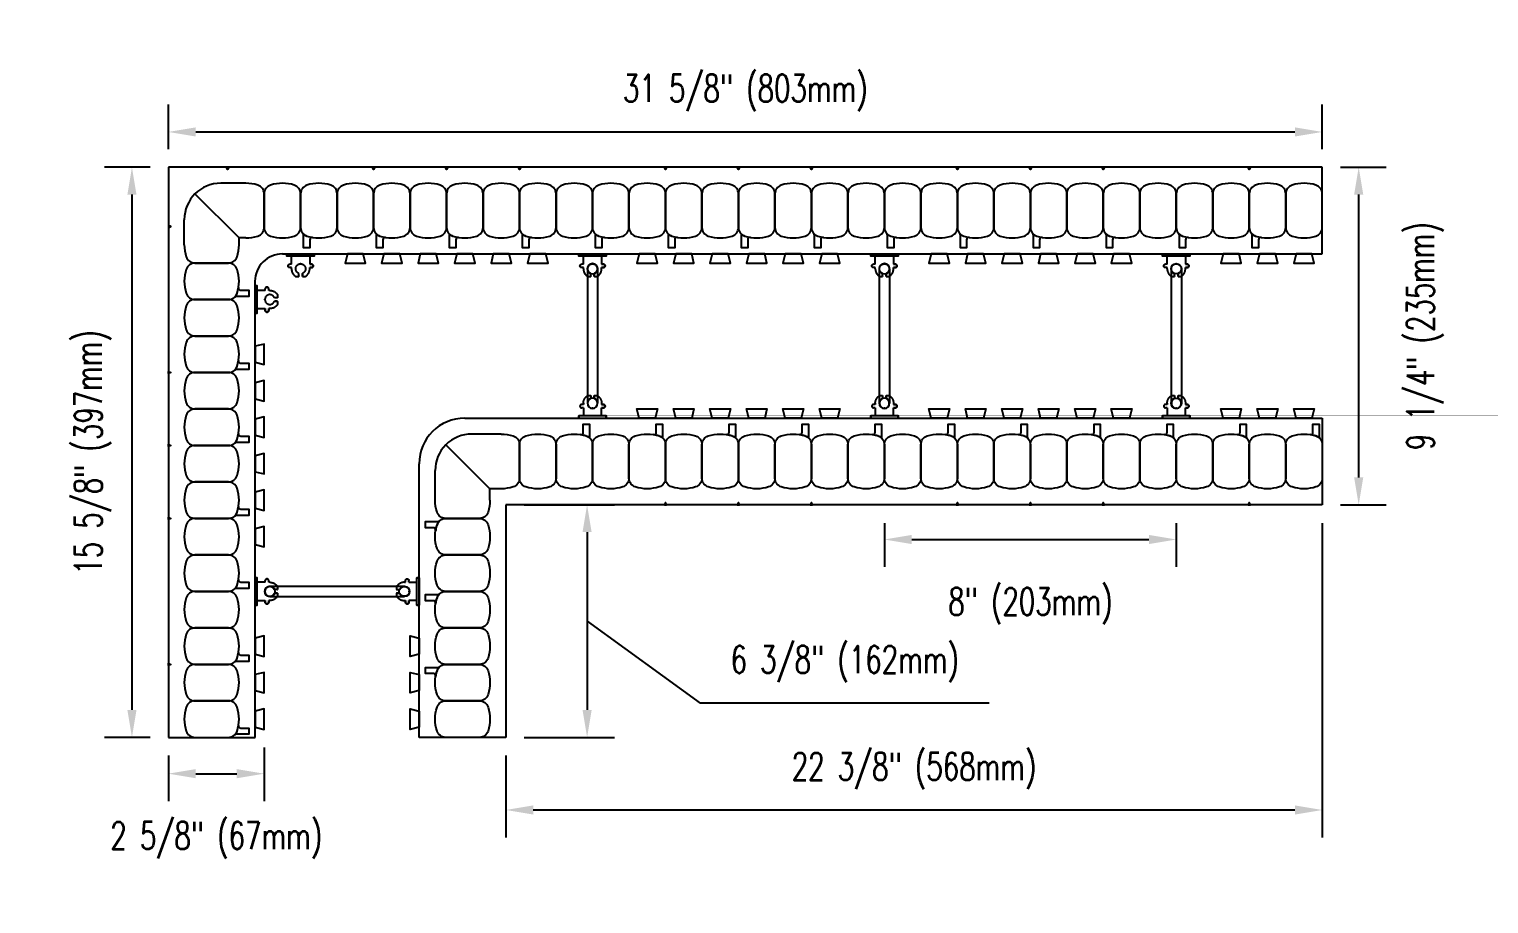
# Model space of a CAD drawing. Header units: inches. Extents: x 135.7 to 175.7, y 43.9 to 89.4.
# Drawn here: x 135.72 to 175.73, y 43.86 to 67.83 of the extents above; entities that cross this region are included whole.
import ezdxf

# ---------------------------------------------------------------- set-up
doc = ezdxf.new("R2010")
doc.units = ezdxf.units.IN
doc.header["$MEASUREMENT"] = 0
for name, color, linetype in [('line25', 2, 'Continuous'), ('LINE50', 5, 'Continuous'), ('LINE9', 9, 'Continuous'), ('TEXT', 4, 'Continuous')]:
    doc.layers.add(name, color=color, linetype=linetype)
doc.styles.add('DIM', font='romans.shx', dxfattribs={"width": 0.7})
doc.dimstyles.new('ext_8', dxfattribs={"dimscale": 8, "dimtxt": 0.09375, "dimasz": 0.09375, "dimexe": 0.09375, "dimexo": 0.0625, "dimgap": 0.0625, "dimtad": 1, "dimdec": 4, "dimzin": 3, "dimdsep": 46, "dimlunit": 4, "dimtxsty": 'DIM', "dimcen": 0.09, "dimdle": 0.09375, "dimclrt": 4, "dimadec": 0, "dimazin": 0, "dimtfac": 1, "dimtdec": 4, "dimtmove": 2, "dimatfit": 3, "dimfxl": 0, "dimfrac": 2, "dimtolj": 1, "dimtzin": 0, "dimarcsym": 0})

# ---------------------------------------------------------------- blocks, each defined once
blk = doc.blocks.new('*D12')
at = {"layer": 'Defpoints', "color": 0}
for p in [(171.162, 65.018), (139.537, 64.049), (171.162, 64.049)]:
    blk.add_point(p, dxfattribs=at)
at = {"layer": 'TEXT', "color": 0, "lineweight": -2}
for p, q in [((139.537, 64.549), (139.537, 65.768)), ((171.162, 64.549), (171.162, 65.768)), ((140.287, 65.018), (170.412, 65.018))]:
    blk.add_line(p, q, dxfattribs=at)
at = {"layer": 'TEXT', "color": 0}
for points in [[(140.287, 65.143), (140.287, 64.893), (139.537, 65.018)], [(170.412, 65.143), (170.412, 64.893), (171.162, 65.018)]]:
    blk.add_solid(points, dxfattribs=at)
at = {"layer": 'TEXT', "color": 4, "insert": (155.35, 66.09), "char_height": 0.75, "attachment_point": 5, "style": 'DIM'}
blk.add_mtext('\\A1;31 5/8" (803mm)', dxfattribs=at)
blk = doc.blocks.new('*D13')
at = {"layer": 'Defpoints', "color": 0}
for p in [(159.162, 54.799), (167.162, 54.799), (167.162, 53.847)]:
    blk.add_point(p, dxfattribs=at)
at = {"layer": 'TEXT', "color": 0, "lineweight": -2}
for p, q in [((159.162, 54.299), (159.162, 53.097)), ((167.162, 54.299), (167.162, 53.097)), ((159.912, 53.847), (166.412, 53.847))]:
    blk.add_line(p, q, dxfattribs=at)
at = {"layer": 'TEXT', "color": 0}
for points in [[(159.912, 53.972), (159.912, 53.722), (159.162, 53.847)], [(166.412, 53.972), (166.412, 53.722), (167.162, 53.847)]]:
    blk.add_solid(points, dxfattribs=at)
at = {"layer": 'TEXT', "color": 4, "insert": (163.162, 52.025), "char_height": 0.75, "attachment_point": 5, "style": 'DIM'}
blk.add_mtext('\\A1;8" (203mm)', dxfattribs=at)
blk = doc.blocks.new('*D14')
at = {"layer": 'Defpoints', "color": 0}
for p in [(139.537, 48.426), (142.162, 48.645), (142.162, 47.428)]:
    blk.add_point(p, dxfattribs=at)
at = {"layer": 'TEXT', "color": 0, "lineweight": -2}
for p, q in [((142.162, 48.145), (142.162, 46.678)), ((139.537, 47.926), (139.537, 46.678)), ((140.287, 47.428), (141.412, 47.428))]:
    blk.add_line(p, q, dxfattribs=at)
at = {"layer": 'TEXT', "color": 0}
for points in [[(140.287, 47.553), (140.287, 47.303), (139.537, 47.428)], [(141.412, 47.553), (141.412, 47.303), (142.162, 47.428)]]:
    blk.add_solid(points, dxfattribs=at)
at = {"layer": 'TEXT', "color": 4, "insert": (140.85, 45.606), "char_height": 0.75, "attachment_point": 5, "style": 'DIM'}
blk.add_mtext('\\A1;2 5/8" (67mm) ', dxfattribs=at)
blk = doc.blocks.new('*D15')
at = {"layer": 'Defpoints', "color": 0}
for p in [(139.537, 64.049), (138.539, 48.424), (139.537, 48.424)]:
    blk.add_point(p, dxfattribs=at)
at = {"layer": 'TEXT', "color": 0, "lineweight": -2}
for p, q in [((139.037, 64.049), (137.789, 64.049)), ((138.539, 63.299), (138.539, 49.174)), ((139.037, 48.424), (137.789, 48.424))]:
    blk.add_line(p, q, dxfattribs=at)
at = {"layer": 'TEXT', "color": 0}
for points in [[(138.414, 63.299), (138.664, 63.299), (138.539, 64.049)], [(138.414, 49.174), (138.664, 49.174), (138.539, 48.424)]]:
    blk.add_solid(points, dxfattribs=at)
at = {"layer": 'TEXT', "color": 4, "insert": (137.468, 56.237), "char_height": 0.75, "attachment_point": 5, "rotation": 90, "style": 'DIM'}
blk.add_mtext('\\A1;15 5/8" (397mm)', dxfattribs=at)
blk = doc.blocks.new('*D16')
at = {"layer": 'Defpoints', "color": 0}
for p in [(171.162, 64.049), (172.161, 64.049), (171.162, 54.799)]:
    blk.add_point(p, dxfattribs=at)
at = {"layer": 'TEXT', "color": 0, "lineweight": -2}
for p, q in [((171.662, 64.049), (172.911, 64.049)), ((172.161, 55.549), (172.161, 63.299)), ((171.662, 54.799), (172.911, 54.799))]:
    blk.add_line(p, q, dxfattribs=at)
at = {"layer": 'TEXT', "color": 0}
for points in [[(172.036, 63.299), (172.286, 63.299), (172.161, 64.049)], [(172.036, 55.549), (172.286, 55.549), (172.161, 54.799)]]:
    blk.add_solid(points, dxfattribs=at)
at = {"layer": 'TEXT', "color": 4, "insert": (173.982, 59.424), "char_height": 0.75, "attachment_point": 5, "rotation": 90, "style": 'DIM'}
blk.add_mtext('\\A1;9 1/4" (235mm)', dxfattribs=at)
blk = doc.blocks.new('WEB_4_CENTRE_TOP')
for p, q in [((3.688, 0.141), (0, 0.141)), ((3.688, -0.141), (0, -0.141))]:
    blk.add_line(p, q)
for centre in [(0, 0), (3.688, 0)]:
    blk.add_circle(centre, 0.141)
blk = doc.blocks.new('Connector')
blk.add_point((0.271, 0))
at = {"layer": 'LINE9'}
for p, q in [((0, 0.375), (0, -0.375)), ((0.062, -0.375), (0.062, 0.375)), ((0.281, 0.25), (0.062, 0.25))]:
    blk.add_line(p, q, dxfattribs=at)
for points, weights in [([(0.007, 0.375), (0.004, 0.375), (0, 0.375)], [1, 0.972587069138, 0.950305488115]), ([(0.327, 0.343), (0.308, 0.343), (0.281, 0.317), (0.281, 0.297)], [1, 0.85355339, 0.85355339, 1]), ([(0.328, 0.343), (0.327, 0.343), (0.327, 0.343)], [1, 0.70710678, 1]), ([(0.375, 0.297), (0.375, 0.317), (0.348, 0.343), (0.329, 0.343)], [1, 0.85355339, 0.85355339, 1]), ([(0.406, 0.25), (0.546, 0.25), (0.619, 0.131)], [0.958404415409, 0.794674173519, 0.864651571113]), ([(0.619, 0.052), (0.612, 0.049), (0.604, 0.049)], [0.83615024178, 0.892081430621, 1]), ([(0, -0.375), (0.004, -0.375), (0.007, -0.375)], [0.950305488115, 0.972587069138, 1]), ([(0.281, -0.297), (0.281, -0.317), (0.308, -0.343), (0.327, -0.343)], [1, 0.85355339, 0.85355339, 1]), ([(0.327, -0.343), (0.281, -0.343), (0.281, -0.297)], [1, 0.70710678, 1]), ([(0.329, -0.343), (0.348, -0.343), (0.375, -0.317), (0.375, -0.297)], [1, 0.85355339, 0.85355339, 1]), ([(0.375, -0.297), (0.375, -0.343), (0.329, -0.343)], [1, 0.70710678, 1]), ([(0.619, -0.131), (0.546, -0.25), (0.406, -0.25)], [0.864651574428, 0.794674169686, 0.958404415195]), ([(0.604, -0.049), (0.612, -0.049), (0.619, -0.052)], [1, 0.89208144177, 0.836150253337])]:
    blk.add_rational_spline(points, weights, degree=2, dxfattribs=at)
for points, degree in [([(0, 0.375), (0.002, 0.375), (0.005, 0.375), (0.007, 0.375)], 3), ([(0.007, 0.375), (0.021, 0.375), (0.051, 0.375), (0.062, 0.375), (0.062, 0.375)], 3), ([(0.281, 0.25), (0.281, 0.297)], 1), ([(0.327, 0.343), (0.327, 0.343), (0.328, 0.343), (0.328, 0.343)], 3), ([(0.328, 0.343), (0.329, 0.343), (0.329, 0.343), (0.329, 0.343)], 3), ([(0.375, 0.25), (0.375, 0.297)], 1), ([(0.406, 0.25), (0.375, 0.25)], 1), ([(0.406, 0.25), (0.406, 0.25)], 1), ([(0.406, 0.25), (0.406, 0.25)], 1), ([(0.406, 0.25), (0.406, 0.25)], 1), ([(0.406, 0.25), (0.406, 0.25)], 1), ([(0.406, 0.25), (0.406, 0.25)], 1), ([(0.406, 0.25), (0.406, 0.25)], 1), ([(0.406, 0.25), (0.406, 0.25)], 1), ([(0.406, 0.25), (0.406, 0.25)], 1), ([(0.406, 0.25), (0.406, 0.25)], 1), ([(0.406, 0.25), (0.406, 0.25)], 1), ([(0.406, 0.25), (0.406, 0.25)], 1), ([(0.406, 0.25), (0.406, 0.25)], 1), ([(0.406, 0.25), (0.406, 0.25)], 1), ([(0.406, 0.25), (0.406, 0.25)], 1), ([(0.406, 0.25), (0.406, 0.25)], 1), ([(0.406, 0.25), (0.406, 0.25)], 1), ([(0.406, 0.25), (0.406, 0.25)], 1), ([(0.406, 0.25), (0.406, 0.25)], 1), ([(0.406, 0.25), (0.406, 0.25)], 1), ([(0.406, 0.25), (0.406, 0.25)], 1), ([(0.406, 0.25), (0.406, 0.25)], 1), ([(0.406, 0.25), (0.406, 0.25)], 1), ([(0.406, 0.25), (0.406, 0.25)], 1), ([(0.406, 0.25), (0.406, 0.25)], 1), ([(0.604, 0.049), (0.532, 0.049)], 1), ([(0.532, 0.049), (0.532, 0.049)], 1), ([(0.532, 0.049), (0.532, 0.049)], 1), ([(0.532, 0.049), (0.532, 0.049)], 1), ([(0.532, 0.049), (0.532, 0.049)], 1), ([(0.532, 0.049), (0.532, 0.049)], 1), ([(0.532, 0.049), (0.532, 0.049)], 1), ([(0.532, 0.049), (0.532, 0.049)], 1), ([(0.532, 0.049), (0.532, 0.049)], 1), ([(0.532, 0.049), (0.532, 0.049)], 1), ([(0.532, 0.049), (0.532, 0.049)], 1), ([(0.604, 0.049), (0.609, 0.049), (0.614, 0.05), (0.619, 0.052)], 3), ([(0.604, 0.049), (0.604, 0.049)], 1), ([(0.604, 0.049), (0.604, 0.049)], 1), ([(0.604, 0.049), (0.604, 0.049)], 1), ([(0.604, 0.049), (0.604, 0.049)], 1), ([(0.619, 0.131), (0.619, 0.052)], 1), ([(0.619, 0.131), (0.619, 0.131)], 1), ([(0.619, 0.131), (0.619, 0.131)], 1), ([(0.619, 0.131), (0.619, 0.131)], 1), ([(0.619, 0.131), (0.619, 0.131)], 1), ([(0.007, -0.375), (0.005, -0.375), (0.002, -0.375), (0, -0.375)], 3), ([(0.062, -0.375), (0.062, -0.375), (0.051, -0.375), (0.021, -0.375), (0.007, -0.375)], 3), ([(0.062, -0.25), (0.281, -0.25)], 1), ([(0.281, -0.297), (0.281, -0.25)], 1), ([(0.281, -0.25), (0.281, -0.297)], 1), ([(0.328, -0.343), (0.328, -0.343), (0.327, -0.343), (0.327, -0.343)], 3), ([(0.329, -0.343), (0.329, -0.343), (0.329, -0.343), (0.328, -0.343)], 3), ([(0.375, -0.25), (0.375, -0.297)], 1), ([(0.375, -0.297), (0.375, -0.25)], 1), ([(0.406, -0.25), (0.375, -0.25)], 1), ([(0.406, -0.25), (0.406, -0.25)], 1), ([(0.406, -0.25), (0.406, -0.25)], 1), ([(0.406, -0.25), (0.406, -0.25)], 1), ([(0.406, -0.25), (0.406, -0.25)], 1), ([(0.406, -0.25), (0.406, -0.25)], 1), ([(0.406, -0.25), (0.406, -0.25)], 1), ([(0.406, -0.25), (0.406, -0.25)], 1), ([(0.406, -0.25), (0.406, -0.25)], 1), ([(0.406, -0.25), (0.406, -0.25)], 1), ([(0.406, -0.25), (0.406, -0.25)], 1), ([(0.406, -0.25), (0.406, -0.25)], 1), ([(0.532, -0.049), (0.604, -0.049)], 1), ([(0.604, -0.049), (0.58, -0.049), (0.556, -0.049), (0.532, -0.049)], 3), ([(0.532, -0.049), (0.532, -0.049)], 1), ([(0.532, -0.049), (0.532, -0.049)], 1), ([(0.532, -0.049), (0.532, -0.049)], 1), ([(0.532, -0.049), (0.532, -0.049)], 1), ([(0.619, -0.052), (0.614, -0.05), (0.609, -0.049), (0.604, -0.049)], 3), ([(0.604, -0.049), (0.604, -0.049)], 1), ([(0.604, -0.049), (0.604, -0.049)], 1), ([(0.604, -0.049), (0.604, -0.049)], 1), ([(0.604, -0.049), (0.604, -0.049)], 1), ([(0.604, -0.049), (0.604, -0.049)], 1), ([(0.604, -0.049), (0.604, -0.049)], 1), ([(0.604, -0.049), (0.604, -0.049)], 1), ([(0.604, -0.049), (0.604, -0.049)], 1), ([(0.619, -0.052), (0.619, -0.131)], 1), ([(0.619, -0.131), (0.619, -0.131)], 1), ([(0.619, -0.131), (0.619, -0.131)], 1), ([(0.619, -0.131), (0.619, -0.131)], 1), ([(0.619, -0.131), (0.619, -0.131)], 1)]:
    blk.add_open_spline(points, degree=degree, dxfattribs=at)
for points, weights, knots in [([(0.062, 0.375), (0.062, 0.375), (0.046, 0.375), (0.03, 0.375), (0.007, 0.375)], [0.868718858569, 0.861102746415, 1, 0.861102734288, 0.868718859898], [0, 0, 0, 0.5, 0.5, 1, 1, 1]), ([(0.532, 0.049), (0.472, 0.203), (0.333, 0.113), (0.157, 0), (0.333, -0.113), (0.472, -0.203), (0.532, -0.049)], [0.899508922286, 0.599718215298, 1, 0.54226024, 1, 0.599718224335, 0.899508908749], [0, 0, 0, 0.318112, 0.318112, 0.681888, 0.681888, 1, 1, 1]), ([(0.007, -0.375), (0.03, -0.375), (0.046, -0.375), (0.062, -0.375), (0.062, -0.375)], [0.868718859319, 0.861102739573, 1, 0.861102742958, 0.868718858948], [0, 0, 0, 0.5, 0.5, 1, 1, 1])]:
    blk.add_rational_spline(points, weights, degree=2, knots=knots, dxfattribs=at)
blk = doc.blocks.new('*D18')
at = {"layer": 'Defpoints', "color": 0}
for p in [(171.162, 54.799), (148.787, 48.424), (171.162, 46.433)]:
    blk.add_point(p, dxfattribs=at)
at = {"layer": 'TEXT', "color": 0, "lineweight": -2}
for p, q in [((171.162, 54.299), (171.162, 45.683)), ((148.787, 47.924), (148.787, 45.683)), ((149.537, 46.433), (170.412, 46.433))]:
    blk.add_line(p, q, dxfattribs=at)
at = {"layer": 'TEXT', "color": 0}
for points in [[(149.537, 46.558), (149.537, 46.308), (148.787, 46.433)], [(170.412, 46.558), (170.412, 46.308), (171.162, 46.433)]]:
    blk.add_solid(points, dxfattribs=at)
at = {"layer": 'TEXT', "color": 4, "insert": (159.975, 47.504), "char_height": 0.75, "attachment_point": 5, "style": 'DIM'}
blk.add_mtext('\\A1;22 3/8" (568mm)', dxfattribs=at)

msp = doc.modelspace()

# ---------------------------------------------------------------- linework, layer by layer
at = {"layer": 'line25'}
for p, q in [((142.6621, 61.67431), (171.1621, 61.67431)), ((141.9121, 48.42431), (141.9121, 60.94375)), ((147.6621, 57.17431), (171.1621, 57.17431)), ((146.4121, 48.42431), (146.4121, 55.92431))]:
    msp.add_line(p, q, dxfattribs=at)
for points in [[(144.44326, 61.67431), (144.38093, 61.42431), (144.94326, 61.42431), (144.88093, 61.67431)], [(145.44326, 61.67431), (145.38093, 61.42431), (145.94326, 61.42431), (145.88093, 61.67431)], [(146.44326, 61.67431), (146.38093, 61.42431), (146.94326, 61.42431), (146.88093, 61.67431)], [(147.44326, 61.67431), (147.38093, 61.42431), (147.94326, 61.42431), (147.88093, 61.67431)], [(148.44326, 61.67431), (148.38093, 61.42431), (148.94326, 61.42431), (148.88093, 61.67431)], [(149.44326, 61.67431), (149.38093, 61.42431), (149.94326, 61.42431), (149.88093, 61.67431)], [(152.44326, 61.67431), (152.38093, 61.42431), (152.94326, 61.42431), (152.88093, 61.67431)], [(153.44326, 61.67431), (153.38093, 61.42431), (153.94326, 61.42431), (153.88093, 61.67431)], [(154.44326, 61.67431), (154.38093, 61.42431), (154.94326, 61.42431), (154.88093, 61.67431)], [(155.44326, 61.67431), (155.38093, 61.42431), (155.94326, 61.42431), (155.88093, 61.67431)], [(156.44326, 61.67431), (156.38093, 61.42431), (156.94326, 61.42431), (156.88093, 61.67431)], [(157.44326, 61.67431), (157.38093, 61.42431), (157.94326, 61.42431), (157.88093, 61.67431)], [(160.44326, 61.67431), (160.38093, 61.42431), (160.94326, 61.42431), (160.88093, 61.67431)], [(161.44326, 61.67431), (161.38093, 61.42431), (161.94326, 61.42431), (161.88093, 61.67431)], [(162.44326, 61.67431), (162.38093, 61.42431), (162.94326, 61.42431), (162.88093, 61.67431)], [(163.44326, 61.67431), (163.38093, 61.42431), (163.94326, 61.42431), (163.88093, 61.67431)], [(164.44326, 61.67431), (164.38093, 61.42431), (164.94326, 61.42431), (164.88093, 61.67431)], [(165.44326, 61.67431), (165.38093, 61.42431), (165.94326, 61.42431), (165.88093, 61.67431)], [(168.44326, 61.67431), (168.38093, 61.42431), (168.94326, 61.42431), (168.88093, 61.67431)], [(169.44326, 61.67431), (169.38093, 61.42431), (169.94326, 61.42431), (169.88093, 61.67431)], [(170.44326, 61.67431), (170.38093, 61.42431), (170.94326, 61.42431), (170.88093, 61.67431)], [(141.9121, 58.70547), (142.1621, 58.64314), (142.1621, 59.20547), (141.9121, 59.14314)], [(141.9121, 57.70547), (142.1621, 57.64314), (142.1621, 58.20547), (141.9121, 58.14314)], [(141.9121, 56.70547), (142.1621, 56.64314), (142.1621, 57.20547), (141.9121, 57.14314)], [(152.44326, 57.17431), (152.38093, 57.42431), (152.94326, 57.42431), (152.88093, 57.17431)], [(153.44326, 57.17431), (153.38093, 57.42431), (153.94326, 57.42431), (153.88093, 57.17431)], [(154.44326, 57.17431), (154.38093, 57.42431), (154.94326, 57.42431), (154.88093, 57.17431)], [(155.44326, 57.17431), (155.38093, 57.42431), (155.94326, 57.42431), (155.88093, 57.17431)], [(156.44326, 57.17431), (156.38093, 57.42431), (156.94326, 57.42431), (156.88093, 57.17431)], [(157.44326, 57.17431), (157.38093, 57.42431), (157.94326, 57.42431), (157.88093, 57.17431)], [(160.44326, 57.17431), (160.38093, 57.42431), (160.94326, 57.42431), (160.88093, 57.17431)], [(161.44326, 57.17431), (161.38093, 57.42431), (161.94326, 57.42431), (161.88093, 57.17431)], [(162.44326, 57.17431), (162.38093, 57.42431), (162.94326, 57.42431), (162.88093, 57.17431)], [(163.44326, 57.17431), (163.38093, 57.42431), (163.94326, 57.42431), (163.88093, 57.17431)], [(164.44326, 57.17431), (164.38093, 57.42431), (164.94326, 57.42431), (164.88093, 57.17431)], [(165.44326, 57.17431), (165.38093, 57.42431), (165.94326, 57.42431), (165.88093, 57.17431)], [(168.44326, 57.17431), (168.38093, 57.42431), (168.94326, 57.42431), (168.88093, 57.17431)], [(169.44326, 57.17431), (169.38093, 57.42431), (169.94326, 57.42431), (169.88093, 57.17431)], [(170.44326, 57.17431), (170.38093, 57.42431), (170.94326, 57.42431), (170.88093, 57.17431)], [(141.9121, 55.70547), (142.1621, 55.64314), (142.1621, 56.20547), (141.9121, 56.14314)], [(141.9121, 54.70547), (142.1621, 54.64314), (142.1621, 55.20547), (141.9121, 55.14314)], [(141.9121, 53.70547), (142.1621, 53.64314), (142.1621, 54.20547), (141.9121, 54.14314)], [(141.9121, 50.70547), (142.1621, 50.64314), (142.1621, 51.20547), (141.9121, 51.14314)], [(146.4121, 50.70547), (146.1621, 50.64314), (146.1621, 51.20547), (146.4121, 51.14314)], [(141.9121, 49.70547), (142.1621, 49.64314), (142.1621, 50.20547), (141.9121, 50.14314)], [(146.4121, 49.70547), (146.1621, 49.64314), (146.1621, 50.20547), (146.4121, 50.14314)], [(141.9121, 48.70547), (142.1621, 48.64314), (142.1621, 49.20547), (141.9121, 49.14314)], [(146.4121, 48.70547), (146.1621, 48.64314), (146.1621, 49.20547), (146.4121, 49.14314)]]:
    msp.add_lwpolyline(points, close=True, dxfattribs=at)
for centre, radius, start in [((142.66185, 60.92431), 0.75, 89.980746), ((147.6621, 55.92431), 1.25, 90)]:
    msp.add_arc(centre, radius, start, 180, dxfattribs=at)
at = {"layer": 'LINE50'}
for p, q in [((171.1621, 64.04931), (139.5371, 64.04931)), ((139.5371, 64.04931), (139.5371, 48.42431)), ((171.1621, 61.67431), (171.1621, 64.04931)), ((171.1621, 57.17431), (171.1621, 54.79931)), ((171.1621, 54.79931), (148.7871, 54.79931)), ((148.7871, 54.79931), (148.7871, 48.42431)), ((139.5371, 48.42431), (141.9121, 48.42431)), ((148.7871, 48.42431), (146.4121, 48.42431))]:
    msp.add_line(p, q, dxfattribs=at)
at = {"layer": 'LINE9'}
for p, q in [((141.6621, 63.61181), (140.9746, 63.61181)), ((141.4746, 62.11181), (140.26749, 63.31891)), ((139.9746, 61.92431), (139.9746, 62.61181)), ((141.4746, 61.92431), (141.4746, 62.11181)), ((141.6621, 62.11181), (141.4746, 62.11181)), ((148.3496, 55.23681), (147.14249, 56.44391)), ((148.6621, 56.73681), (147.8496, 56.73681)), ((146.8496, 54.92431), (146.8496, 55.73681)), ((148.6621, 55.23681), (148.3496, 55.23681)), ((148.3496, 54.92431), (148.3496, 55.23681)), ((142.3181, 52.56493), (146.0061, 52.56493)), ((142.3181, 52.28368), (146.0061, 52.28368))]:
    msp.add_line(p, q, dxfattribs=at)
for points in [[(141.19335, 64.04931), (141.1621, 63.98482), (141.13085, 64.04931)], [(145.19335, 64.04931), (145.1621, 63.98482), (145.13085, 64.04931)], [(147.19335, 64.04931), (147.1621, 63.98482), (147.13085, 64.04931)], [(149.19335, 64.04931), (149.1621, 63.98482), (149.13085, 64.04931)], [(153.19335, 64.04931), (153.1621, 63.98482), (153.13085, 64.04931)], [(155.19335, 64.04931), (155.1621, 63.98482), (155.13085, 64.04931)], [(157.19335, 64.04931), (157.1621, 63.98482), (157.13085, 64.04931)], [(161.19335, 64.04931), (161.1621, 63.98482), (161.13085, 64.04931)], [(163.19335, 64.04931), (163.1621, 63.98482), (163.13085, 64.04931)], [(165.19335, 64.04931), (165.1621, 63.98482), (165.13085, 64.04931)], [(169.19335, 64.04931), (169.1621, 63.98482), (169.13085, 64.04931)], [(139.5371, 62.39306), (139.60158, 62.42431), (139.5371, 62.45556)], [(139.5371, 58.45556), (139.60158, 58.42431), (139.5371, 58.39306)], [(139.5371, 56.45556), (139.60158, 56.42431), (139.5371, 56.39306)], [(153.19335, 54.79931), (153.1621, 54.86379), (153.13085, 54.79931)], [(155.19335, 54.79931), (155.1621, 54.86379), (155.13085, 54.79931)], [(157.19335, 54.79931), (157.1621, 54.86379), (157.13085, 54.79931)], [(161.19335, 54.79931), (161.1621, 54.86379), (161.13085, 54.79931)], [(163.19335, 54.79931), (163.1621, 54.86379), (163.13085, 54.79931)], [(165.19335, 54.79931), (165.1621, 54.86379), (165.13085, 54.79931)], [(169.19335, 54.79931), (169.1621, 54.86379), (169.13085, 54.79931)], [(139.5371, 54.45556), (139.60158, 54.42431), (139.5371, 54.39306)], [(139.5371, 50.45556), (139.60158, 50.42431), (139.5371, 50.39306)]]:
    msp.add_lwpolyline(points, close=True, dxfattribs=at)
for points in [[(141.6621, 62.11181, 0.07835142), (141.98902, 62.16335, 0.32530463), (142.1621, 62.40122), (142.1621, 63.32239, 0.32530463), (141.98902, 63.56026, 0.07835142), (141.6621, 63.61181, 0.32530463)], [(139.9746, 61.92431, 0.07835142), (140.02614, 61.59738, 0.32530463), (140.26402, 61.42431), (141.18518, 61.42431, 0.32530463), (141.42305, 61.59738, 0.15767078)], [(141.42305, 61.59738, 0.07835142), (141.4746, 61.92431, 0.32530463)], [(148.6621, 56.73681, -0.07835142), (148.98902, 56.68526, -0.32530463), (149.1621, 56.44739), (149.1621, 55.52622, -0.32530463), (148.98902, 55.28835, -0.07835142), (148.6621, 55.23681, -0.32530463)], [(146.90114, 54.59738, -0.07835142), (146.8496, 54.92431, -0.32530463)], [(148.3496, 54.92431, -0.07835142), (148.29805, 54.59738, -0.32530463), (148.06018, 54.42431), (147.13902, 54.42431, -0.32530463), (146.90114, 54.59738, -0.15767078)]]:
    msp.add_lwpolyline(points, format="xyb", dxfattribs=at)
for points in [[(142.33517, 62.16335, 0.15767078), (142.98902, 62.16335, 0.32530463), (143.1621, 62.40122), (143.1621, 63.32239, 0.32530463), (142.98902, 63.56026, 0.15767078), (142.33517, 63.56026, 0.32530463), (142.1621, 63.32239), (142.1621, 62.40122, 0.32530463)], [(143.33517, 62.16335, 0.15767078), (143.98902, 62.16335, 0.32530463), (144.1621, 62.40122), (144.1621, 63.32239, 0.32530463), (143.98902, 63.56026, 0.15767078), (143.33517, 63.56026, 0.32530463), (143.1621, 63.32239), (143.1621, 62.40122, 0.32530463)], [(144.33517, 62.16335, 0.15767078), (144.98902, 62.16335, 0.32530463), (145.1621, 62.40122), (145.1621, 63.32239, 0.32530463), (144.98902, 63.56026, 0.15767078), (144.33517, 63.56026, 0.32530463), (144.1621, 63.32239), (144.1621, 62.40122, 0.32530463)], [(145.33517, 62.16335, 0.15767078), (145.98902, 62.16335, 0.32530463), (146.1621, 62.40122), (146.1621, 63.32239, 0.32530463), (145.98902, 63.56026, 0.15767078), (145.33517, 63.56026, 0.32530463), (145.1621, 63.32239), (145.1621, 62.40122, 0.32530463)], [(146.33517, 62.16335, 0.15767078), (146.98902, 62.16335, 0.32530463), (147.1621, 62.40122), (147.1621, 63.32239, 0.32530463), (146.98902, 63.56026, 0.15767078), (146.33517, 63.56026, 0.32530463), (146.1621, 63.32239), (146.1621, 62.40122, 0.32530463)], [(147.33517, 62.16335, 0.15767078), (147.98902, 62.16335, 0.32530463), (148.1621, 62.40122), (148.1621, 63.32239, 0.32530463), (147.98902, 63.56026, 0.15767078), (147.33517, 63.56026, 0.32530463), (147.1621, 63.32239), (147.1621, 62.40122, 0.32530463)], [(148.33517, 62.16335, 0.15767078), (148.98902, 62.16335, 0.32530463), (149.1621, 62.40122), (149.1621, 63.32239, 0.32530463), (148.98902, 63.56026, 0.15767078), (148.33517, 63.56026, 0.32530463), (148.1621, 63.32239), (148.1621, 62.40122, 0.32530463)], [(149.33517, 62.16335, 0.15767078), (149.98902, 62.16335, 0.32530463), (150.1621, 62.40122), (150.1621, 63.32239, 0.32530463), (149.98902, 63.56026, 0.15767078), (149.33517, 63.56026, 0.32530463), (149.1621, 63.32239), (149.1621, 62.40122, 0.32530463)], [(150.33517, 62.16335, 0.15767078), (150.98902, 62.16335, 0.32530463), (151.1621, 62.40122), (151.1621, 63.32239, 0.32530463), (150.98902, 63.56026, 0.15767078), (150.33517, 63.56026, 0.32530463), (150.1621, 63.32239), (150.1621, 62.40122, 0.32530463)], [(151.33517, 62.16335, 0.15767078), (151.98902, 62.16335, 0.32530463), (152.1621, 62.40122), (152.1621, 63.32239, 0.32530463), (151.98902, 63.56026, 0.15767078), (151.33517, 63.56026, 0.32530463), (151.1621, 63.32239), (151.1621, 62.40122, 0.32530463)], [(152.33517, 62.16335, 0.15767078), (152.98902, 62.16335, 0.32530463), (153.1621, 62.40122), (153.1621, 63.32239, 0.32530463), (152.98902, 63.56026, 0.15767078), (152.33517, 63.56026, 0.32530463), (152.1621, 63.32239), (152.1621, 62.40122, 0.32530463)], [(153.33517, 62.16335, 0.15767078), (153.98902, 62.16335, 0.32530463), (154.1621, 62.40122), (154.1621, 63.32239, 0.32530463), (153.98902, 63.56026, 0.15767078), (153.33517, 63.56026, 0.32530463), (153.1621, 63.32239), (153.1621, 62.40122, 0.32530463)], [(154.33517, 62.16335, 0.15767078), (154.98902, 62.16335, 0.32530463), (155.1621, 62.40122), (155.1621, 63.32239, 0.32530463), (154.98902, 63.56026, 0.15767078), (154.33517, 63.56026, 0.32530463), (154.1621, 63.32239), (154.1621, 62.40122, 0.32530463)], [(155.33517, 62.16335, 0.15767078), (155.98902, 62.16335, 0.32530463), (156.1621, 62.40122), (156.1621, 63.32239, 0.32530463), (155.98902, 63.56026, 0.15767078), (155.33517, 63.56026, 0.32530463), (155.1621, 63.32239), (155.1621, 62.40122, 0.32530463)], [(156.33517, 62.16335, 0.15767078), (156.98902, 62.16335, 0.32530463), (157.1621, 62.40122), (157.1621, 63.32239, 0.32530463), (156.98902, 63.56026, 0.15767078), (156.33517, 63.56026, 0.32530463), (156.1621, 63.32239), (156.1621, 62.40122, 0.32530463)], [(157.33517, 62.16335, 0.15767078), (157.98902, 62.16335, 0.32530463), (158.1621, 62.40122), (158.1621, 63.32239, 0.32530463), (157.98902, 63.56026, 0.15767078), (157.33517, 63.56026, 0.32530463), (157.1621, 63.32239), (157.1621, 62.40122, 0.32530463)], [(158.33517, 62.16335, 0.15767078), (158.98902, 62.16335, 0.32530463), (159.1621, 62.40122), (159.1621, 63.32239, 0.32530463), (158.98902, 63.56026, 0.15767078), (158.33517, 63.56026, 0.32530463), (158.1621, 63.32239), (158.1621, 62.40122, 0.32530463)], [(159.33517, 62.16335, 0.15767078), (159.98902, 62.16335, 0.32530463), (160.1621, 62.40122), (160.1621, 63.32239, 0.32530463), (159.98902, 63.56026, 0.15767078), (159.33517, 63.56026, 0.32530463), (159.1621, 63.32239), (159.1621, 62.40122, 0.32530463)], [(160.33517, 62.16335, 0.15767078), (160.98902, 62.16335, 0.32530463), (161.1621, 62.40122), (161.1621, 63.32239, 0.32530463), (160.98902, 63.56026, 0.15767078), (160.33517, 63.56026, 0.32530463), (160.1621, 63.32239), (160.1621, 62.40122, 0.32530463)], [(161.33517, 62.16335, 0.15767078), (161.98902, 62.16335, 0.32530463), (162.1621, 62.40122), (162.1621, 63.32239, 0.32530463), (161.98902, 63.56026, 0.15767078), (161.33517, 63.56026, 0.32530463), (161.1621, 63.32239), (161.1621, 62.40122, 0.32530463)], [(162.33517, 62.16335, 0.15767078), (162.98902, 62.16335, 0.32530463), (163.1621, 62.40122), (163.1621, 63.32239, 0.32530463), (162.98902, 63.56026, 0.15767078), (162.33517, 63.56026, 0.32530463), (162.1621, 63.32239), (162.1621, 62.40122, 0.32530463)], [(163.33517, 62.16335, 0.15767078), (163.98902, 62.16335, 0.32530463), (164.1621, 62.40122), (164.1621, 63.32239, 0.32530463), (163.98902, 63.56026, 0.15767078), (163.33517, 63.56026, 0.32530463), (163.1621, 63.32239), (163.1621, 62.40122, 0.32530463)], [(164.33517, 62.16335, 0.15767078), (164.98902, 62.16335, 0.32530463), (165.1621, 62.40122), (165.1621, 63.32239, 0.32530463), (164.98902, 63.56026, 0.15767078), (164.33517, 63.56026, 0.32530463), (164.1621, 63.32239), (164.1621, 62.40122, 0.32530463)], [(165.33517, 62.16335, 0.15767078), (165.98902, 62.16335, 0.32530463), (166.1621, 62.40122), (166.1621, 63.32239, 0.32530463), (165.98902, 63.56026, 0.15767078), (165.33517, 63.56026, 0.32530463), (165.1621, 63.32239), (165.1621, 62.40122, 0.32530463)], [(166.33517, 62.16335, 0.15767078), (166.98902, 62.16335, 0.32530463), (167.1621, 62.40122), (167.1621, 63.32239, 0.32530463), (166.98902, 63.56026, 0.15767078), (166.33517, 63.56026, 0.32530463), (166.1621, 63.32239), (166.1621, 62.40122, 0.32530463)], [(167.33517, 62.16335, 0.15767078), (167.98902, 62.16335, 0.32530463), (168.1621, 62.40122), (168.1621, 63.32239, 0.32530463), (167.98902, 63.56026, 0.15767078), (167.33517, 63.56026, 0.32530463), (167.1621, 63.32239), (167.1621, 62.40122, 0.32530463)], [(168.33517, 62.16335, 0.15767078), (168.98902, 62.16335, 0.32530463), (169.1621, 62.40122), (169.1621, 63.32239, 0.32530463), (168.98902, 63.56026, 0.15767078), (168.33517, 63.56026, 0.32530463), (168.1621, 63.32239), (168.1621, 62.40122, 0.32530463)], [(169.33517, 62.16335, 0.15767078), (169.98902, 62.16335, 0.32530463), (170.1621, 62.40122), (170.1621, 63.32239, 0.32530463), (169.98902, 63.56026, 0.15767078), (169.33517, 63.56026, 0.32530463), (169.1621, 63.32239), (169.1621, 62.40122, 0.32530463)], [(170.33517, 62.16335, 0.15767078), (170.98902, 62.16335, 0.32530463), (171.1621, 62.40122), (171.1621, 63.32239, 0.32530463), (170.98902, 63.56026, 0.15767078), (170.33517, 63.56026, 0.32530463), (170.1621, 63.32239), (170.1621, 62.40122, 0.32530463)], [(143.33517, 62.16335, 0.0372667), (143.48887, 62.12602, 0.46303561), (143.41618, 62.06436), (143.41618, 61.84276), (143.24535, 61.84276), (143.24535, 62.18885, 0.18900236), (143.2287, 62.23133, 0.12840736)], [(145.33517, 62.16335, 0.0372667), (145.48887, 62.12602, 0.46303561), (145.41618, 62.06436), (145.41618, 61.84276), (145.24535, 61.84276), (145.24535, 62.18885, 0.18900236), (145.2287, 62.23133, 0.12840736)], [(147.33517, 62.16335, 0.0372667), (147.48887, 62.12602, 0.46303561), (147.41618, 62.06436), (147.41618, 61.84276), (147.24535, 61.84276), (147.24535, 62.18885, 0.18900236), (147.2287, 62.23133, 0.12840736)], [(149.33517, 62.16335, 0.0372667), (149.48887, 62.12602, 0.46303561), (149.41618, 62.06436), (149.41618, 61.84276), (149.24535, 61.84276), (149.24535, 62.18885, 0.18900236), (149.2287, 62.23133, 0.12840736)], [(151.33517, 62.16335, 0.0372667), (151.48887, 62.12602, 0.46303561), (151.41618, 62.06436), (151.41618, 61.84276), (151.24535, 61.84276), (151.24535, 62.18885, 0.18900236), (151.2287, 62.23133, 0.12840736)], [(153.33517, 62.16335, 0.0372667), (153.48887, 62.12602, 0.46303561), (153.41618, 62.06436), (153.41618, 61.84276), (153.24535, 61.84276), (153.24535, 62.18885, 0.18900236), (153.2287, 62.23133, 0.12840736)], [(155.33517, 62.16335, 0.0372667), (155.48887, 62.12602, 0.46303561), (155.41618, 62.06436), (155.41618, 61.84276), (155.24535, 61.84276), (155.24535, 62.18885, 0.18900236), (155.2287, 62.23133, 0.12840736)], [(157.33517, 62.16335, 0.0372667), (157.48887, 62.12602, 0.46303561), (157.41618, 62.06436), (157.41618, 61.84276), (157.24535, 61.84276), (157.24535, 62.18885, 0.18900236), (157.2287, 62.23133, 0.12840736)], [(159.33517, 62.16335, 0.0372667), (159.48887, 62.12602, 0.46303561), (159.41618, 62.06436), (159.41618, 61.84276), (159.24535, 61.84276), (159.24535, 62.18885, 0.18900236), (159.2287, 62.23133, 0.12840736)], [(161.33517, 62.16335, 0.0372667), (161.48887, 62.12602, 0.46303561), (161.41618, 62.06436), (161.41618, 61.84276), (161.24535, 61.84276), (161.24535, 62.18885, 0.18900236), (161.2287, 62.23133, 0.12840736)], [(163.33517, 62.16335, 0.0372667), (163.48887, 62.12602, 0.46303561), (163.41618, 62.06436), (163.41618, 61.84276), (163.24535, 61.84276), (163.24535, 62.18885, 0.18900236), (163.2287, 62.23133, 0.12840736)], [(165.33517, 62.16335, 0.0372667), (165.48887, 62.12602, 0.46303561), (165.41618, 62.06436), (165.41618, 61.84276), (165.24535, 61.84276), (165.24535, 62.18885, 0.18900236), (165.2287, 62.23133, 0.12840736)], [(167.33517, 62.16335, 0.0372667), (167.48887, 62.12602, 0.46303561), (167.41618, 62.06436), (167.41618, 61.84276), (167.24535, 61.84276), (167.24535, 62.18885, 0.18900236), (167.2287, 62.23133, 0.12840736)], [(169.33517, 62.16335, 0.0372667), (169.48887, 62.12602, 0.46303561), (169.41618, 62.06436), (169.41618, 61.84276), (169.24535, 61.84276), (169.24535, 62.18885, 0.18900236), (169.2287, 62.23133, 0.12840736)], [(141.42305, 60.59738, 0.15767078), (141.42305, 61.25123, 0.32530463), (141.18518, 61.42431), (140.26402, 61.42431, 0.32530463), (140.02614, 61.25123, 0.15767078), (140.02614, 60.59738, 0.32530463), (140.26402, 60.42431), (141.18518, 60.42431, 0.32530463)], [(141.42305, 59.59738, 0.15767078), (141.42305, 60.25123, 0.32530463), (141.18518, 60.42431), (140.26402, 60.42431, 0.32530463), (140.02614, 60.25123, 0.15767078), (140.02614, 59.59738, 0.32530463), (140.26402, 59.42431), (141.18518, 59.42431, 0.32530463)], [(141.42305, 60.59738, 0.0372667), (141.46038, 60.75108, 0.46303561), (141.52204, 60.67839), (141.74364, 60.67839), (141.74364, 60.50756), (141.39755, 60.50756, 0.18900236), (141.35508, 60.49091, 0.12840736)], [(141.42305, 58.59738, 0.15767078), (141.42305, 59.25123, 0.32530463), (141.18518, 59.42431), (140.26402, 59.42431, 0.32530463), (140.02614, 59.25123, 0.15767078), (140.02614, 58.59738, 0.32530463), (140.26402, 58.42431), (141.18518, 58.42431, 0.32530463)], [(141.42305, 57.59738, 0.15767078), (141.42305, 58.25123, 0.32530463), (141.18518, 58.42431), (140.26402, 58.42431, 0.32530463), (140.02614, 58.25123, 0.15767078), (140.02614, 57.59738, 0.32530463), (140.26402, 57.42431), (141.18518, 57.42431, 0.32530463)], [(141.42305, 58.59738, 0.0372667), (141.46038, 58.75108, 0.46303561), (141.52204, 58.67839), (141.74364, 58.67839), (141.74364, 58.50756), (141.39755, 58.50756, 0.18900236), (141.35508, 58.49091, 0.12840736)], [(141.42305, 56.59738, 0.15767078), (141.42305, 57.25123, 0.32530463), (141.18518, 57.42431), (140.26402, 57.42431, 0.32530463), (140.02614, 57.25123, 0.15767078), (140.02614, 56.59738, 0.32530463), (140.26402, 56.42431), (141.18518, 56.42431, 0.32530463)], [(150.98902, 56.68526, 0.0372667), (150.83533, 56.72259, 0.46303561), (150.90801, 56.78425), (150.90801, 57.00585), (151.07885, 57.00585), (151.07885, 56.65976, 0.18900236), (151.0955, 56.61728, 0.12840736)], [(150.98902, 56.68526, 0.0372667), (150.83533, 56.72259, 0.46303561), (150.90801, 56.78425), (150.90801, 57.00585), (151.07885, 57.00585), (151.07885, 56.65976, 0.18900236), (151.0955, 56.61728, 0.12840736)], [(152.98902, 56.68526, 0.0372667), (152.83533, 56.72259, 0.46303561), (152.90801, 56.78425), (152.90801, 57.00585), (153.07885, 57.00585), (153.07885, 56.65976, 0.18900236), (153.0955, 56.61728, 0.12840736)], [(154.98902, 56.68526, 0.0372667), (154.83533, 56.72259, 0.46303561), (154.90801, 56.78425), (154.90801, 57.00585), (155.07885, 57.00585), (155.07885, 56.65976, 0.18900236), (155.0955, 56.61728, 0.12840736)], [(156.98902, 56.68526, 0.0372667), (156.83533, 56.72259, 0.46303561), (156.90801, 56.78425), (156.90801, 57.00585), (157.07885, 57.00585), (157.07885, 56.65976, 0.18900236), (157.0955, 56.61728, 0.12840736)], [(158.98902, 56.68526, 0.0372667), (158.83533, 56.72259, 0.46303561), (158.90801, 56.78425), (158.90801, 57.00585), (159.07885, 57.00585), (159.07885, 56.65976, 0.18900236), (159.0955, 56.61728, 0.12840736)], [(160.98902, 56.68526, 0.0372667), (160.83533, 56.72259, 0.46303561), (160.90801, 56.78425), (160.90801, 57.00585), (161.07885, 57.00585), (161.07885, 56.65976, 0.18900236), (161.0955, 56.61728, 0.12840736)], [(162.98902, 56.68526, 0.0372667), (162.83533, 56.72259, 0.46303561), (162.90801, 56.78425), (162.90801, 57.00585), (163.07885, 57.00585), (163.07885, 56.65976, 0.18900236), (163.0955, 56.61728, 0.12840736)], [(164.98902, 56.68526, 0.0372667), (164.83533, 56.72259, 0.46303561), (164.90801, 56.78425), (164.90801, 57.00585), (165.07885, 57.00585), (165.07885, 56.65976, 0.18900236), (165.0955, 56.61728, 0.12840736)], [(166.98902, 56.68526, 0.0372667), (166.83533, 56.72259, 0.46303561), (166.90801, 56.78425), (166.90801, 57.00585), (167.07885, 57.00585), (167.07885, 56.65976, 0.18900236), (167.0955, 56.61728, 0.12840736)], [(168.98902, 56.68526, 0.0372667), (168.83533, 56.72259, 0.46303561), (168.90801, 56.78425), (168.90801, 57.00585), (169.07885, 57.00585), (169.07885, 56.65976, 0.18900236), (169.0955, 56.61728, 0.12840736)], [(170.98902, 56.68526, 0.0372667), (170.83533, 56.72259, 0.46303561), (170.90801, 56.78425), (170.90801, 57.00585), (171.07885, 57.00585), (171.07885, 56.65976, 0.18900236), (171.0955, 56.61728, 0.12840736)], [(141.42305, 55.59738, 0.15767078), (141.42305, 56.25123, 0.32530463), (141.18518, 56.42431), (140.26402, 56.42431, 0.32530463), (140.02614, 56.25123, 0.15767078), (140.02614, 55.59738, 0.32530463), (140.26402, 55.42431), (141.18518, 55.42431, 0.32530463)], [(141.42305, 56.59738, 0.0372667), (141.46038, 56.75108, 0.46303561), (141.52204, 56.67839), (141.74364, 56.67839), (141.74364, 56.50756), (141.39755, 56.50756, 0.18900236), (141.35508, 56.49091, 0.12840736)], [(149.33517, 56.68526, -0.15767078), (149.98902, 56.68526, -0.32530463), (150.1621, 56.44739), (150.1621, 55.52622, -0.32530463), (149.98902, 55.28835, -0.15767078), (149.33517, 55.28835, -0.32530463), (149.1621, 55.52622), (149.1621, 56.44739, -0.32530463)], [(150.33517, 56.68526, -0.15767078), (150.98902, 56.68526, -0.32530463), (151.1621, 56.44739), (151.1621, 55.52622, -0.32530463), (150.98902, 55.28835, -0.15767078), (150.33517, 55.28835, -0.32530463), (150.1621, 55.52622), (150.1621, 56.44739, -0.32530463)], [(151.33517, 56.68526, -0.15767078), (151.98902, 56.68526, -0.32530463), (152.1621, 56.44739), (152.1621, 55.52622, -0.32530463), (151.98902, 55.28835, -0.15767078), (151.33517, 55.28835, -0.32530463), (151.1621, 55.52622), (151.1621, 56.44739, -0.32530463)], [(152.33517, 56.68526, -0.15767078), (152.98902, 56.68526, -0.32530463), (153.1621, 56.44739), (153.1621, 55.52622, -0.32530463), (152.98902, 55.28835, -0.15767078), (152.33517, 55.28835, -0.32530463), (152.1621, 55.52622), (152.1621, 56.44739, -0.32530463)], [(153.33517, 56.68526, -0.15767078), (153.98902, 56.68526, -0.32530463), (154.1621, 56.44739), (154.1621, 55.52622, -0.32530463), (153.98902, 55.28835, -0.15767078), (153.33517, 55.28835, -0.32530463), (153.1621, 55.52622), (153.1621, 56.44739, -0.32530463)], [(154.33517, 56.68526, -0.15767078), (154.98902, 56.68526, -0.32530463), (155.1621, 56.44739), (155.1621, 55.52622, -0.32530463), (154.98902, 55.28835, -0.15767078), (154.33517, 55.28835, -0.32530463), (154.1621, 55.52622), (154.1621, 56.44739, -0.32530463)], [(155.33517, 56.68526, -0.15767078), (155.98902, 56.68526, -0.32530463), (156.1621, 56.44739), (156.1621, 55.52622, -0.32530463), (155.98902, 55.28835, -0.15767078), (155.33517, 55.28835, -0.32530463), (155.1621, 55.52622), (155.1621, 56.44739, -0.32530463)], [(156.33517, 56.68526, -0.15767078), (156.98902, 56.68526, -0.32530463), (157.1621, 56.44739), (157.1621, 55.52622, -0.32530463), (156.98902, 55.28835, -0.15767078), (156.33517, 55.28835, -0.32530463), (156.1621, 55.52622), (156.1621, 56.44739, -0.32530463)], [(157.33517, 56.68526, -0.15767078), (157.98902, 56.68526, -0.32530463), (158.1621, 56.44739), (158.1621, 55.52622, -0.32530463), (157.98902, 55.28835, -0.15767078), (157.33517, 55.28835, -0.32530463), (157.1621, 55.52622), (157.1621, 56.44739, -0.32530463)], [(158.33517, 56.68526, -0.15767078), (158.98902, 56.68526, -0.32530463), (159.1621, 56.44739), (159.1621, 55.52622, -0.32530463), (158.98902, 55.28835, -0.15767078), (158.33517, 55.28835, -0.32530463), (158.1621, 55.52622), (158.1621, 56.44739, -0.32530463)], [(159.33517, 56.68526, -0.15767078), (159.98902, 56.68526, -0.32530463), (160.1621, 56.44739), (160.1621, 55.52622, -0.32530463), (159.98902, 55.28835, -0.15767078), (159.33517, 55.28835, -0.32530463), (159.1621, 55.52622), (159.1621, 56.44739, -0.32530463)], [(160.33517, 56.68526, -0.15767078), (160.98902, 56.68526, -0.32530463), (161.1621, 56.44739), (161.1621, 55.52622, -0.32530463), (160.98902, 55.28835, -0.15767078), (160.33517, 55.28835, -0.32530463), (160.1621, 55.52622), (160.1621, 56.44739, -0.32530463)], [(161.33517, 56.68526, -0.15767078), (161.98902, 56.68526, -0.32530463), (162.1621, 56.44739), (162.1621, 55.52622, -0.32530463), (161.98902, 55.28835, -0.15767078), (161.33517, 55.28835, -0.32530463), (161.1621, 55.52622), (161.1621, 56.44739, -0.32530463)], [(162.33517, 56.68526, -0.15767078), (162.98902, 56.68526, -0.32530463), (163.1621, 56.44739), (163.1621, 55.52622, -0.32530463), (162.98902, 55.28835, -0.15767078), (162.33517, 55.28835, -0.32530463), (162.1621, 55.52622), (162.1621, 56.44739, -0.32530463)], [(163.33517, 56.68526, -0.15767078), (163.98902, 56.68526, -0.32530463), (164.1621, 56.44739), (164.1621, 55.52622, -0.32530463), (163.98902, 55.28835, -0.15767078), (163.33517, 55.28835, -0.32530463), (163.1621, 55.52622), (163.1621, 56.44739, -0.32530463)], [(164.33517, 56.68526, -0.15767078), (164.98902, 56.68526, -0.32530463), (165.1621, 56.44739), (165.1621, 55.52622, -0.32530463), (164.98902, 55.28835, -0.15767078), (164.33517, 55.28835, -0.32530463), (164.1621, 55.52622), (164.1621, 56.44739, -0.32530463)], [(165.33517, 56.68526, -0.15767078), (165.98902, 56.68526, -0.32530463), (166.1621, 56.44739), (166.1621, 55.52622, -0.32530463), (165.98902, 55.28835, -0.15767078), (165.33517, 55.28835, -0.32530463), (165.1621, 55.52622), (165.1621, 56.44739, -0.32530463)], [(166.33517, 56.68526, -0.15767078), (166.98902, 56.68526, -0.32530463), (167.1621, 56.44739), (167.1621, 55.52622, -0.32530463), (166.98902, 55.28835, -0.15767078), (166.33517, 55.28835, -0.32530463), (166.1621, 55.52622), (166.1621, 56.44739, -0.32530463)], [(167.33517, 56.68526, -0.15767078), (167.98902, 56.68526, -0.32530463), (168.1621, 56.44739), (168.1621, 55.52622, -0.32530463), (167.98902, 55.28835, -0.15767078), (167.33517, 55.28835, -0.32530463), (167.1621, 55.52622), (167.1621, 56.44739, -0.32530463)], [(168.33517, 56.68526, -0.15767078), (168.98902, 56.68526, -0.32530463), (169.1621, 56.44739), (169.1621, 55.52622, -0.32530463), (168.98902, 55.28835, -0.15767078), (168.33517, 55.28835, -0.32530463), (168.1621, 55.52622), (168.1621, 56.44739, -0.32530463)], [(169.33517, 56.68526, -0.15767078), (169.98902, 56.68526, -0.32530463), (170.1621, 56.44739), (170.1621, 55.52622, -0.32530463), (169.98902, 55.28835, -0.15767078), (169.33517, 55.28835, -0.32530463), (169.1621, 55.52622), (169.1621, 56.44739, -0.32530463)], [(170.33517, 56.68526, -0.15767078), (170.98902, 56.68526, -0.32530463), (171.1621, 56.44739), (171.1621, 55.52622, -0.32530463), (170.98902, 55.28835, -0.15767078), (170.33517, 55.28835, -0.32530463), (170.1621, 55.52622), (170.1621, 56.44739, -0.32530463)], [(141.42305, 54.59738, 0.15767078), (141.42305, 55.25123, 0.32530463), (141.18518, 55.42431), (140.26402, 55.42431, 0.32530463), (140.02614, 55.25123, 0.15767078), (140.02614, 54.59738, 0.32530463), (140.26402, 54.42431), (141.18518, 54.42431, 0.32530463)], [(141.42305, 53.59738, 0.15767078), (141.42305, 54.25123, 0.32530463), (141.18518, 54.42431), (140.26402, 54.42431, 0.32530463), (140.02614, 54.25123, 0.15767078), (140.02614, 53.59738, 0.32530463), (140.26402, 53.42431), (141.18518, 53.42431, 0.32530463)], [(141.42305, 54.59738, 0.0372667), (141.46038, 54.75108, 0.46303561), (141.52204, 54.67839), (141.74364, 54.67839), (141.74364, 54.50756), (141.39755, 54.50756, 0.18900236), (141.35508, 54.49091, 0.12840736)], [(146.90114, 53.59738, -0.15767078), (146.90114, 54.25123, -0.32530463), (147.13902, 54.42431), (148.06018, 54.42431, -0.32530463), (148.29805, 54.25123, -0.15767078), (148.29805, 53.59738, -0.32530463), (148.06018, 53.42431), (147.13902, 53.42431, -0.32530463)], [(146.90114, 54.25123, 0.0372667), (146.86381, 54.09753, 0.46303561), (146.80215, 54.17022), (146.58055, 54.17022), (146.58055, 54.34106), (146.92665, 54.34106, 0.18900236), (146.96912, 54.35771, 0.12840736)], [(141.42305, 52.59738, 0.15767078), (141.42305, 53.25123, 0.32530463), (141.18518, 53.42431), (140.26402, 53.42431, 0.32530463), (140.02614, 53.25123, 0.15767078), (140.02614, 52.59738, 0.32530463), (140.26402, 52.42431), (141.18518, 52.42431, 0.32530463)], [(146.90114, 52.59738, -0.15767078), (146.90114, 53.25123, -0.32530463), (147.13902, 53.42431), (148.06018, 53.42431, -0.32530463), (148.29805, 53.25123, -0.15767078), (148.29805, 52.59738, -0.32530463), (148.06018, 52.42431), (147.13902, 52.42431, -0.32530463)], [(141.42305, 51.59738, 0.15767078), (141.42305, 52.25123, 0.32530463), (141.18518, 52.42431), (140.26402, 52.42431, 0.32530463), (140.02614, 52.25123, 0.15767078), (140.02614, 51.59738, 0.32530463), (140.26402, 51.42431), (141.18518, 51.42431, 0.32530463)], [(141.42305, 52.59738, 0.0372667), (141.46038, 52.75108, 0.46303561), (141.52204, 52.67839), (141.74364, 52.67839), (141.74364, 52.50756), (141.39755, 52.50756, 0.18900236), (141.35508, 52.49091, 0.12840736)], [(146.90114, 51.59738, -0.15767078), (146.90114, 52.25123, -0.32530463), (147.13902, 52.42431), (148.06018, 52.42431, -0.32530463), (148.29805, 52.25123, -0.15767078), (148.29805, 51.59738, -0.32530463), (148.06018, 51.42431), (147.13902, 51.42431, -0.32530463)], [(146.90114, 52.25123, 0.0372667), (146.86381, 52.09753, 0.46303561), (146.80215, 52.17022), (146.58055, 52.17022), (146.58055, 52.34106), (146.92665, 52.34106, 0.18900236), (146.96912, 52.35771, 0.12840736)], [(141.42305, 50.59738, 0.15767078), (141.42305, 51.25123, 0.32530463), (141.18518, 51.42431), (140.26402, 51.42431, 0.32530463), (140.02614, 51.25123, 0.15767078), (140.02614, 50.59738, 0.32530463), (140.26402, 50.42431), (141.18518, 50.42431, 0.32530463)], [(146.90114, 50.59738, -0.15767078), (146.90114, 51.25123, -0.32530463), (147.13902, 51.42431), (148.06018, 51.42431, -0.32530463), (148.29805, 51.25123, -0.15767078), (148.29805, 50.59738, -0.32530463), (148.06018, 50.42431), (147.13902, 50.42431, -0.32530463)], [(141.42305, 49.59738, 0.15767078), (141.42305, 50.25123, 0.32530463), (141.18518, 50.42431), (140.26402, 50.42431, 0.32530463), (140.02614, 50.25123, 0.15767078), (140.02614, 49.59738, 0.32530463), (140.26402, 49.42431), (141.18518, 49.42431, 0.32530463)], [(141.42305, 50.59738, 0.0372667), (141.46038, 50.75108, 0.46303561), (141.52204, 50.67839), (141.74364, 50.67839), (141.74364, 50.50756), (141.39755, 50.50756, 0.18900236), (141.35508, 50.49091, 0.12840736)], [(146.90114, 49.59738, -0.15767078), (146.90114, 50.25123, -0.32530463), (147.13902, 50.42431), (148.06018, 50.42431, -0.32530463), (148.29805, 50.25123, -0.15767078), (148.29805, 49.59738, -0.32530463), (148.06018, 49.42431), (147.13902, 49.42431, -0.32530463)], [(146.90114, 50.25123, 0.0372667), (146.86381, 50.09753, 0.46303561), (146.80215, 50.17022), (146.58055, 50.17022), (146.58055, 50.34106), (146.92665, 50.34106, 0.18900236), (146.96912, 50.35771, 0.12840736)], [(141.42305, 48.59738, 0.15767078), (141.42305, 49.25123, 0.32530463), (141.18518, 49.42431), (140.26402, 49.42431, 0.32530463), (140.02614, 49.25123, 0.15767078), (140.02614, 48.59738, 0.32530463), (140.26402, 48.42431), (141.18518, 48.42431, 0.32530463)], [(146.90114, 48.59738, -0.15767078), (146.90114, 49.25123, -0.32530463), (147.13902, 49.42431), (148.06018, 49.42431, -0.32530463), (148.29805, 49.25123, -0.15767078), (148.29805, 48.59738, -0.32530463), (148.06018, 48.42431), (147.13902, 48.42431, -0.32530463)], [(141.42305, 48.59738, 0.0372667), (141.46038, 48.75108, 0.46303561), (141.52204, 48.67839), (141.74364, 48.67839), (141.74364, 48.50756), (141.39755, 48.50756, 0.18900236), (141.35508, 48.49091, 0.12840736)]]:
    msp.add_lwpolyline(points, format="xyb", close=True, dxfattribs=at)
for centre in [(142.3181, 52.42431), (146.0061, 52.42431)]:
    msp.add_circle(centre, 0.14062, dxfattribs=at)
for centre, start, end in [((140.9746, 62.61181), 90, 180), ((147.8496, 55.73681), 135, 180), ((147.8496, 55.73681), 90, 135)]:
    msp.add_arc(centre, 1, start, end, dxfattribs=at)
at = {"layer": 'TEXT'}
for p, q in [((149.2871, 54.79931), (151.7637, 54.79931)), ((151.0137, 54.04931), (151.0137, 49.17431)), ((151.0137, 51.61181), (154.11284, 49.36454)), ((162.03784, 49.36454), (154.11284, 49.36454)), ((149.2871, 48.42431), (151.7637, 48.42431))]:
    msp.add_line(p, q, dxfattribs=at)
for points in [[(150.8887, 54.04931), (151.1387, 54.04931), (151.0137, 54.79931)], [(150.8887, 49.17431), (151.1387, 49.17431), (151.0137, 48.42431)]]:
    msp.add_solid(points, dxfattribs=at)

# ---------------------------------------------------------------- block references
at = {"layer": 'LINE9', "xscale": -1, "rotation": 270}
for p in [(151.1621, 57.58031), (159.1621, 57.58031)]:
    msp.add_blockref('WEB_4_CENTRE_TOP', p, dxfattribs=at)
at = {"layer": 'LINE9', "rotation": 90}
msp.add_blockref('WEB_4_CENTRE_TOP', (167.1621, 57.58031), dxfattribs=at)
at = {"layer": 'TEXT', "xscale": -1, "rotation": 90}
for p in [(143.1621, 61.67431), (151.1621, 61.67431), (159.1621, 61.67431), (167.1621, 61.67431)]:
    msp.add_blockref('Connector', p, dxfattribs=at)
at = {"layer": 'TEXT'}
for p in [(141.9121, 60.42431), (141.9121, 52.42431)]:
    msp.add_blockref('Connector', p, dxfattribs=at)
at = {"layer": 'TEXT', "rotation": 90}
for p in [(151.1621, 57.17431), (159.1621, 57.17431), (167.1621, 57.17431)]:
    msp.add_blockref('Connector', p, dxfattribs=at)
at = {"layer": 'TEXT', "xscale": -1}
msp.add_blockref('Connector', (146.4121, 52.42431), dxfattribs=at)

# ---------------------------------------------------------------- texts
at = {"layer": 'TEXT', "color": 4, "insert": (158.07534, 50.43596), "char_height": 0.75, "attachment_point": 5, "style": 'DIM'}
msp.add_mtext('\\A1;6 3/8" (162mm)', dxfattribs=at)

# ---------------------------------------------------------------- dimensions: what is measured, and where the dimension line sits
at = {"layer": 'TEXT'}
for base, p1, p2, text, picture, middle in [((171.1621, 65.01828), (139.5371, 64.04931), (171.1621, 64.04931), '31 5/8" (803mm)', '*D12', (155.3496, 66.08971)), ((171.1621, 46.43292), (148.7871, 48.42431), (171.1621, 54.79931), '22 3/8" (568mm)', '*D18', (159.9746, 47.50435))]:
    dim = msp.add_linear_dim(base=base, p1=p1, p2=p2, text=text, dimstyle='ext_8', dxfattribs=at)
    dim.commit()
    dim.dimension.update_dxf_attribs({"geometry": picture, "text_midpoint": middle})
dim = msp.add_linear_dim(base=(138.53944, 48.42431), p1=(139.5371, 64.04931), p2=(139.5371, 48.42431), angle=90, text='15 5/8" (397mm)', dimstyle='ext_8', dxfattribs=at)
dim.commit()
dim.dimension.update_dxf_attribs({"geometry": '*D15', "text_midpoint": (137.46801, 56.23681)})
dim = msp.add_linear_dim(base=(172.16084, 64.04931), p1=(171.1621, 54.79931), p2=(171.1621, 64.04931), angle=90, text='9 1/4" (235mm)', dimstyle='ext_8', dxfattribs=at)
dim.commit()
dim.dimension.update_dxf_attribs({"geometry": '*D16', "text_midpoint": (173.98227, 59.42431), "dimtype": 160})
for base, p1, p2, text, picture, middle in [((167.1621, 53.84668), (159.1621, 54.79931), (167.1621, 54.79931), '8" (203mm)', '*D13', (163.1621, 52.02525)), ((142.1621, 47.4276), (139.5371, 48.42595), (142.1621, 48.64479), '2 5/8" (67mm) ', '*D14', (140.8496, 45.60617))]:
    dim = msp.add_linear_dim(base=base, p1=p1, p2=p2, text=text, dimstyle='ext_8', dxfattribs=at)
    dim.commit()
    dim.dimension.update_dxf_attribs({"geometry": picture, "text_midpoint": middle, "dimtype": 160})

doc.saveas('drawing.dxf')
